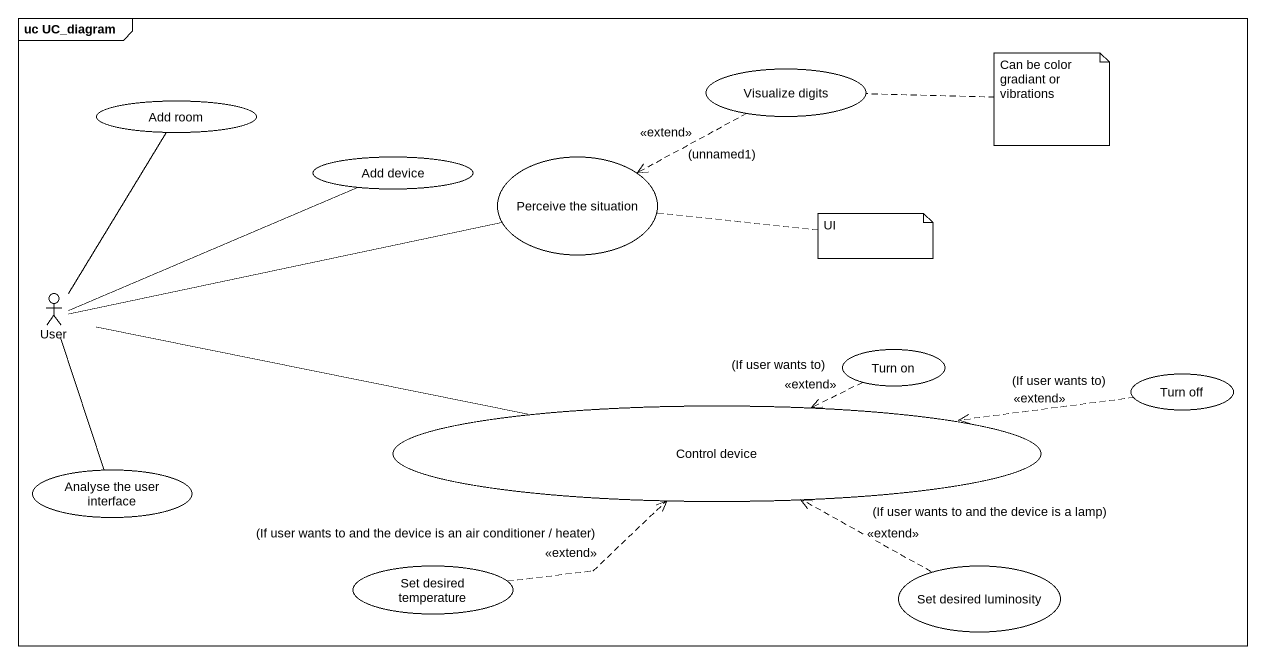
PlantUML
@startuml
mainframe uc UC_diagram
usecase "Add room" as Add_room
usecase "Visualize digits" as Visualize_digits
usecase "Add device" as Add_device
usecase "Perceive the situation" as Perceive_the_situation
actor User
usecase "Turn on" as Turn_on
usecase "Control device" as Control_device
usecase "Turn off" as Turn_off
usecase "Analyse the user interface" as Analyse_the_user_interface
usecase "Set desired temperature" as Set_desired_temperature
usecase "Set desired luminosity" as Set_desired_luminosity
Visualize_digits .left.> Perceive_the_situation : <<extend>>\n(unnamed1)
User -up- Add_room
User -right- Add_device
User -right- Perceive_the_situation
User -right- Control_device
Turn_on .left.> Control_device : (If user wants to)\n<<extend>>
Turn_off .left.> Control_device : (If user wants to)\n<<extend>>
Analyse_the_user_interface -up- User
Set_desired_temperature .right.> Control_device : (If user wants to and the device is an air conditioner / heater)\n<<extend>>
Set_desired_luminosity .left.> Control_device : (If user wants to and the device is a lamp)\n<<extend>>
note right of Visualize_digits : Can be color gradiant or vibrations
note right of Perceive_the_situation : UI
@enduml
